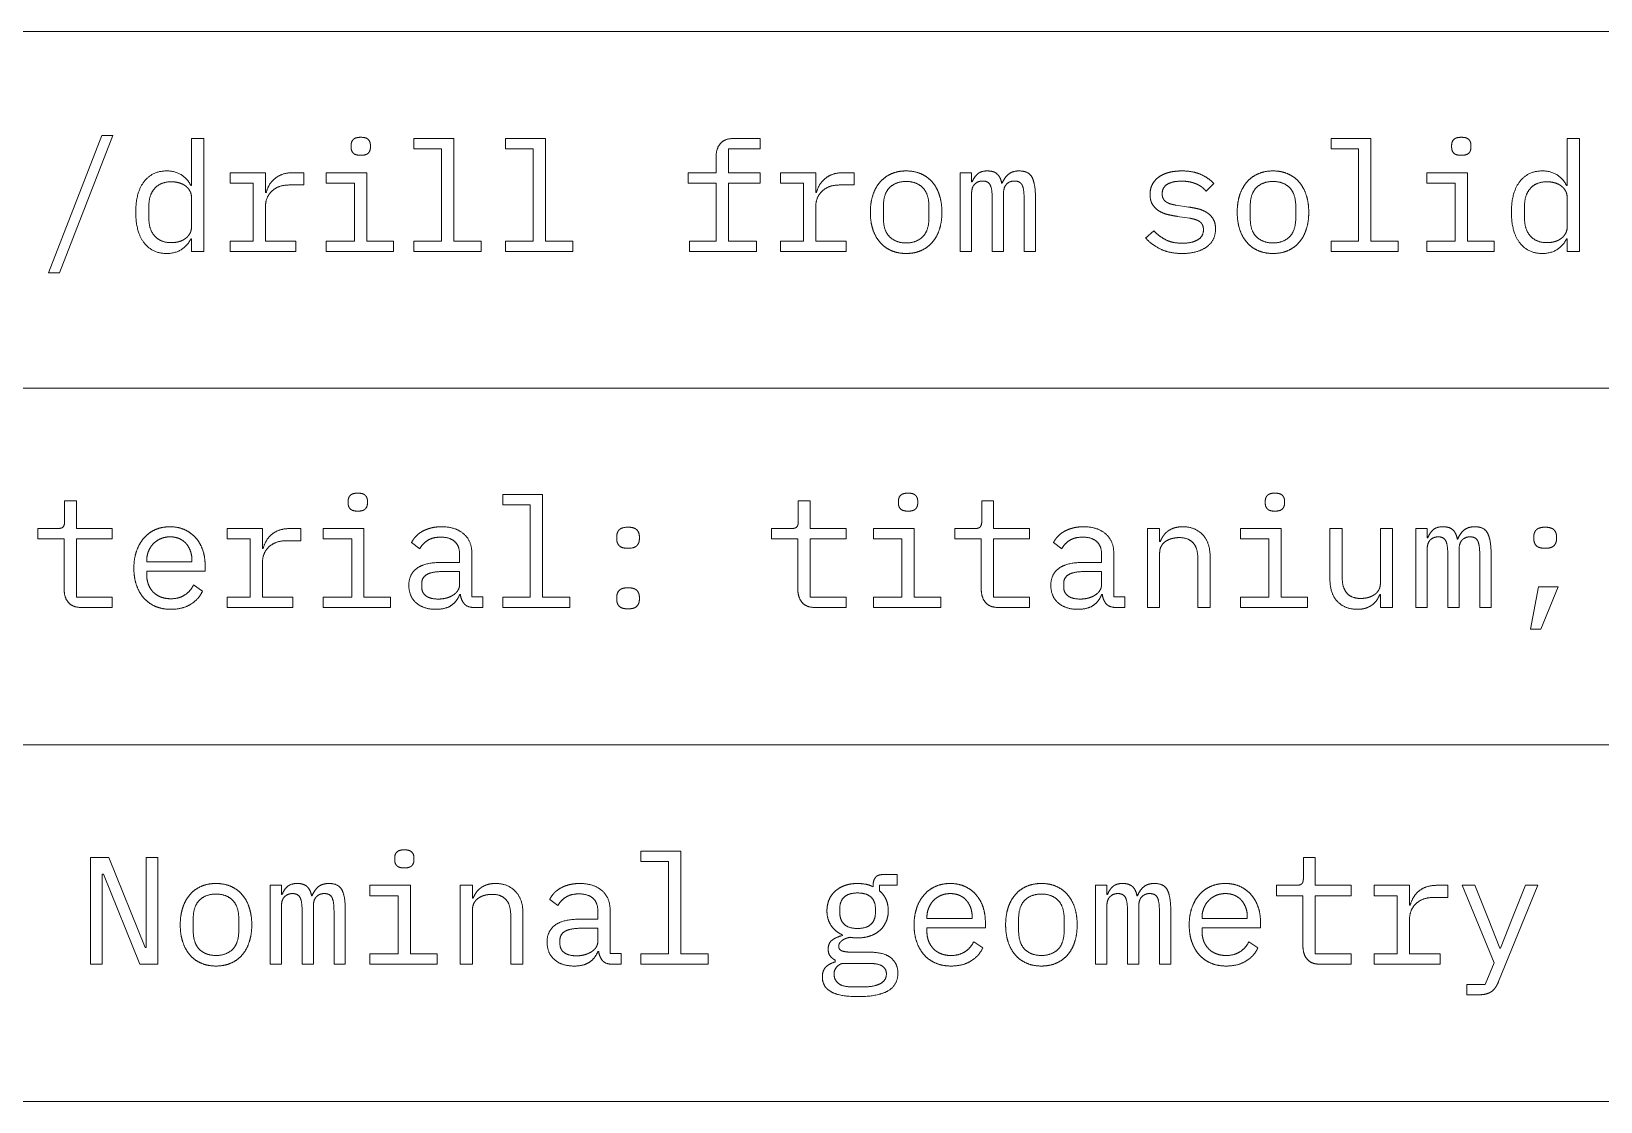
# Model space of a CAD drawing. Header units: millimetres. Extents: x 22 to 584, y 11 to 410.
# Drawn here: x 463.84 to 494.64, y 361 to 382 of the extents above; entities that cross this region are included whole.
import ezdxf

# ---------------------------------------------------------------- set-up
doc = ezdxf.new("R2010")
doc.units = ezdxf.units.MM
doc.layers.add('dims', color=7, linetype='Continuous', lineweight=5)

msp = doc.modelspace()

# ---------------------------------------------------------------- linework, layer by layer
at = {"layer": 'dims'}
for p, q in [((436.843, 382), (584, 382)), ((465.224, 379.958), (464.179, 377.264)), ((464.395, 377.264), (465.439, 379.958)), ((465.439, 379.958), (465.224, 379.958)), ((466.984, 379.898), (466.984, 378.974)), ((467.224, 379.898), (466.984, 379.898)), ((467.224, 377.678), (467.224, 379.898)), ((470.116, 379.769), (470.116, 379.721)), ((470.494, 379.721), (470.494, 379.769)), ((471.349, 379.898), (471.349, 379.694)), ((472.129, 379.898), (471.349, 379.898)), ((472.129, 377.882), (472.129, 379.898)), ((473.149, 379.898), (473.149, 379.694)), ((473.929, 379.898), (473.149, 379.898)), ((473.929, 377.882), (473.929, 379.898)), ((478.141, 379.898), (477.622, 379.898)), ((478.141, 379.694), (478.141, 379.898)), ((489.349, 379.898), (489.349, 379.694)), ((490.129, 379.898), (489.349, 379.898)), ((490.129, 377.882), (490.129, 379.898)), ((491.716, 379.769), (491.716, 379.721)), ((492.094, 379.721), (492.094, 379.769)), ((493.984, 379.898), (493.984, 378.974)), ((494.224, 379.898), (493.984, 379.898)), ((494.224, 377.678), (494.224, 379.898)), ((471.349, 379.694), (471.889, 379.694)), ((471.889, 379.694), (471.889, 377.882)), ((473.149, 379.694), (473.689, 379.694)), ((473.689, 379.694), (473.689, 377.882)), ((477.28, 379.544), (477.28, 379.226)), ((477.52, 379.694), (478.141, 379.694)), ((477.52, 379.226), (477.52, 379.694)), ((489.349, 379.694), (489.889, 379.694)), ((489.889, 379.694), (489.889, 377.882)), ((467.74, 379.226), (467.74, 379.022)), ((468.434, 379.226), (467.74, 379.226)), ((468.434, 378.836), (468.434, 379.226)), ((469.186, 379.226), (468.97, 379.226)), ((469.186, 378.986), (469.186, 379.226)), ((469.627, 379.226), (469.627, 379.022)), ((470.425, 379.226), (469.627, 379.226)), ((470.425, 377.882), (470.425, 379.226)), ((476.729, 379.226), (476.729, 379.022)), ((477.28, 379.226), (476.729, 379.226)), ((478.141, 379.226), (477.52, 379.226)), ((478.141, 379.022), (478.141, 379.226)), ((478.54, 379.226), (478.54, 379.022)), ((479.234, 379.226), (478.54, 379.226)), ((479.234, 378.836), (479.234, 379.226)), ((479.986, 379.226), (479.77, 379.226)), ((479.986, 378.986), (479.986, 379.226)), ((482.071, 379.226), (482.071, 377.678)), ((482.294, 379.226), (482.071, 379.226)), ((482.294, 379.046), (482.294, 379.226)), ((491.227, 379.226), (491.227, 379.022)), ((492.025, 379.226), (491.227, 379.226)), ((492.025, 377.882), (492.025, 379.226)), ((466.984, 378.974), (466.972, 378.974)), ((467.74, 379.022), (468.194, 379.022)), ((468.194, 379.022), (468.194, 377.882)), ((468.449, 378.836), (468.434, 378.836)), ((468.895, 378.986), (469.186, 378.986)), ((469.627, 379.022), (470.185, 379.022)), ((470.185, 379.022), (470.185, 377.882)), ((476.729, 379.022), (477.28, 379.022)), ((477.28, 379.022), (477.28, 377.882)), ((477.52, 379.022), (478.141, 379.022)), ((477.52, 377.882), (477.52, 379.022)), ((478.54, 379.022), (478.994, 379.022)), ((478.994, 379.022), (478.994, 377.882)), ((479.249, 378.836), (479.234, 378.836)), ((479.695, 378.986), (479.986, 378.986)), ((482.305, 379.046), (482.294, 379.046)), ((482.894, 379.019), (482.884, 379.019)), ((486.895, 378.866), (487.051, 379.013)), ((491.227, 379.022), (491.785, 379.022)), ((491.785, 379.022), (491.785, 377.882)), ((493.984, 378.974), (493.972, 378.974)), ((466.147, 378.32), (466.147, 378.584)), ((466.984, 378.731), (466.984, 378.173)), ((468.434, 377.882), (468.434, 378.551)), ((479.234, 377.882), (479.234, 378.551)), ((480.562, 378.341), (480.562, 378.563)), ((481.456, 378.563), (481.456, 378.341)), ((482.294, 377.678), (482.294, 378.815)), ((482.699, 378.713), (482.699, 377.678)), ((482.92, 377.678), (482.92, 378.815)), ((483.325, 378.713), (483.325, 377.678)), ((483.547, 377.678), (483.547, 378.752)), ((486.55, 378.554), (486.307, 378.59)), ((487.762, 378.341), (487.762, 378.563)), ((488.656, 378.563), (488.656, 378.341)), ((493.147, 378.32), (493.147, 378.584)), ((493.984, 378.731), (493.984, 378.173)), ((486.329, 378.371), (486.571, 378.335)), ((466.972, 377.93), (466.984, 377.93)), ((466.984, 377.93), (466.984, 377.678)), ((485.872, 378.086), (485.71, 377.945)), ((493.972, 377.93), (493.984, 377.93)), ((493.984, 377.93), (493.984, 377.678)), ((466.984, 377.678), (467.224, 377.678)), ((467.74, 377.882), (467.74, 377.678)), ((468.194, 377.882), (467.74, 377.882)), ((467.74, 377.678), (469.034, 377.678)), ((469.034, 377.882), (468.434, 377.882)), ((469.034, 377.678), (469.034, 377.882)), ((469.627, 377.882), (469.627, 377.678)), ((470.185, 377.882), (469.627, 377.882)), ((469.627, 377.678), (470.947, 377.678)), ((470.947, 377.882), (470.425, 377.882)), ((470.947, 377.678), (470.947, 377.882)), ((471.349, 377.882), (471.349, 377.678)), ((471.889, 377.882), (471.349, 377.882)), ((471.349, 377.678), (472.669, 377.678)), ((472.669, 377.882), (472.129, 377.882)), ((472.669, 377.678), (472.669, 377.882)), ((473.149, 377.882), (473.149, 377.678)), ((473.689, 377.882), (473.149, 377.882)), ((473.149, 377.678), (474.469, 377.678)), ((474.469, 377.882), (473.929, 377.882)), ((474.469, 377.678), (474.469, 377.882)), ((476.759, 377.882), (476.759, 377.678)), ((477.28, 377.882), (476.759, 377.882)), ((476.759, 377.678), (478.072, 377.678)), ((478.072, 377.882), (477.52, 377.882)), ((478.072, 377.678), (478.072, 377.882)), ((478.54, 377.882), (478.54, 377.678)), ((478.994, 377.882), (478.54, 377.882)), ((478.54, 377.678), (479.833, 377.678)), ((479.833, 377.882), (479.234, 377.882)), ((479.833, 377.678), (479.833, 377.882)), ((482.071, 377.678), (482.294, 377.678)), ((482.699, 377.678), (482.92, 377.678)), ((483.325, 377.678), (483.547, 377.678)), ((489.349, 377.882), (489.349, 377.678)), ((489.889, 377.882), (489.349, 377.882)), ((489.349, 377.678), (490.669, 377.678)), ((490.669, 377.882), (490.129, 377.882)), ((490.669, 377.678), (490.669, 377.882)), ((491.227, 377.882), (491.227, 377.678)), ((491.785, 377.882), (491.227, 377.882)), ((491.227, 377.678), (492.547, 377.678)), ((492.547, 377.882), (492.025, 377.882)), ((492.547, 377.678), (492.547, 377.882)), ((493.984, 377.678), (494.224, 377.678)), ((464.179, 377.264), (464.395, 377.264)), ((436.843, 375), (584, 375)), ((464.493, 372.79), (464.493, 372.385)), ((464.724, 372.79), (464.493, 372.79)), ((464.724, 372.244), (464.724, 372.79)), ((470.058, 372.787), (470.058, 372.739)), ((470.436, 372.739), (470.436, 372.787)), ((473.091, 372.916), (473.091, 372.712)), ((473.871, 372.916), (473.091, 372.916)), ((473.091, 372.712), (473.631, 372.712)), ((473.631, 372.712), (473.631, 370.9)), ((473.871, 370.9), (473.871, 372.916)), ((478.893, 372.79), (478.893, 372.385)), ((479.124, 372.79), (478.893, 372.79)), ((479.124, 372.244), (479.124, 372.79)), ((480.858, 372.787), (480.858, 372.739)), ((481.236, 372.739), (481.236, 372.787)), ((482.493, 372.79), (482.493, 372.385)), ((482.724, 372.79), (482.493, 372.79)), ((482.724, 372.244), (482.724, 372.79)), ((488.058, 372.787), (488.058, 372.739)), ((488.436, 372.739), (488.436, 372.787)), ((463.968, 372.244), (463.968, 372.04)), ((464.352, 372.244), (463.968, 372.244)), ((465.429, 372.244), (464.724, 372.244)), ((465.429, 372.04), (465.429, 372.244)), ((467.682, 372.244), (467.682, 372.04)), ((468.375, 372.244), (467.682, 372.244)), ((468.375, 371.854), (468.375, 372.244)), ((469.128, 372.244), (468.912, 372.244)), ((469.128, 372.004), (469.128, 372.244)), ((469.569, 372.244), (469.569, 372.04)), ((470.367, 372.244), (469.569, 372.244)), ((470.367, 370.9), (470.367, 372.244)), ((475.329, 372.091), (475.329, 372.037)), ((475.773, 372.037), (475.773, 372.091)), ((478.368, 372.244), (478.368, 372.04)), ((478.752, 372.244), (478.368, 372.244)), ((479.829, 372.244), (479.124, 372.244)), ((479.829, 372.04), (479.829, 372.244)), ((480.369, 372.244), (480.369, 372.04)), ((481.167, 372.244), (480.369, 372.244)), ((481.167, 370.9), (481.167, 372.244)), ((481.968, 372.244), (481.968, 372.04)), ((482.352, 372.244), (481.968, 372.244)), ((483.429, 372.244), (482.724, 372.244)), ((483.429, 372.04), (483.429, 372.244)), ((485.745, 372.244), (485.745, 370.696)), ((485.985, 372.244), (485.745, 372.244)), ((485.985, 371.992), (485.985, 372.244)), ((487.569, 372.244), (487.569, 372.04)), ((488.367, 372.244), (487.569, 372.244)), ((488.367, 370.9), (488.367, 372.244)), ((489.327, 372.244), (489.327, 371.251)), ((489.567, 372.244), (489.327, 372.244)), ((489.567, 371.293), (489.567, 372.244)), ((490.317, 372.244), (490.317, 371.17)), ((490.557, 372.244), (490.317, 372.244)), ((490.557, 370.696), (490.557, 372.244)), ((491.013, 372.244), (491.013, 370.696)), ((491.235, 372.244), (491.013, 372.244)), ((491.235, 372.064), (491.235, 372.244)), ((491.247, 372.064), (491.235, 372.064)), ((493.329, 372.091), (493.329, 372.037)), ((493.773, 372.037), (493.773, 372.091)), ((463.968, 372.04), (464.484, 372.04)), ((464.484, 372.04), (464.484, 371.05)), ((464.724, 372.04), (465.429, 372.04)), ((464.724, 370.9), (464.724, 372.04)), ((467.682, 372.04), (468.135, 372.04)), ((468.135, 372.04), (468.135, 370.9)), ((468.39, 371.854), (468.375, 371.854)), ((468.837, 372.004), (469.128, 372.004)), ((469.569, 372.04), (470.127, 372.04)), ((470.127, 372.04), (470.127, 370.9)), ((471.3, 371.968), (471.462, 371.848)), ((472.485, 370.906), (472.485, 371.758)), ((478.368, 372.04), (478.884, 372.04)), ((478.884, 372.04), (478.884, 371.05)), ((479.124, 372.04), (479.829, 372.04)), ((479.124, 370.9), (479.124, 372.04)), ((480.369, 372.04), (480.927, 372.04)), ((480.927, 372.04), (480.927, 370.9)), ((481.968, 372.04), (482.484, 372.04)), ((482.484, 372.04), (482.484, 371.05)), ((482.724, 372.04), (483.429, 372.04)), ((482.724, 370.9), (482.724, 372.04)), ((483.9, 371.968), (484.062, 371.848)), ((485.085, 370.906), (485.085, 371.758)), ((485.997, 371.992), (485.985, 371.992)), ((485.985, 370.696), (485.985, 371.77)), ((487.569, 372.04), (488.127, 372.04)), ((488.127, 372.04), (488.127, 370.9)), ((491.235, 370.696), (491.235, 371.833)), ((491.835, 372.037), (491.826, 372.037)), ((491.862, 370.696), (491.862, 371.833)), ((492.489, 370.696), (492.489, 371.77)), ((466.104, 371.59), (466.104, 371.611)), ((466.992, 371.59), (466.104, 371.59)), ((466.992, 371.623), (466.992, 371.59)), ((467.25, 371.41), (467.25, 371.524)), ((468.375, 370.9), (468.375, 371.569)), ((472.245, 371.581), (471.915, 371.581)), ((472.245, 371.734), (472.245, 371.581)), ((484.845, 371.581), (484.515, 371.581)), ((484.845, 371.734), (484.845, 371.581)), ((486.735, 371.647), (486.735, 370.696)), ((486.975, 370.696), (486.975, 371.689)), ((491.64, 371.731), (491.64, 370.696)), ((492.267, 371.731), (492.267, 370.696)), ((466.104, 371.41), (467.25, 371.41)), ((466.104, 371.338), (466.104, 371.41)), ((467.199, 371.017), (467.022, 371.137)), ((471.501, 371.104), (471.501, 371.167)), ((471.915, 371.401), (472.245, 371.401)), ((472.245, 371.401), (472.245, 371.146)), ((484.101, 371.104), (484.101, 371.167)), ((484.515, 371.401), (484.845, 371.401)), ((484.845, 371.401), (484.845, 371.146)), ((465.429, 370.9), (464.724, 370.9)), ((465.429, 370.696), (465.429, 370.9)), ((467.682, 370.9), (467.682, 370.696)), ((468.135, 370.9), (467.682, 370.9)), ((468.975, 370.9), (468.375, 370.9)), ((468.975, 370.696), (468.975, 370.9)), ((469.569, 370.9), (469.569, 370.696)), ((470.127, 370.9), (469.569, 370.9)), ((470.889, 370.9), (470.367, 370.9)), ((470.889, 370.696), (470.889, 370.9)), ((472.245, 370.948), (472.26, 370.948)), ((472.701, 370.906), (472.485, 370.906)), ((472.701, 370.696), (472.701, 370.906)), ((473.091, 370.9), (473.091, 370.696)), ((473.631, 370.9), (473.091, 370.9)), ((474.411, 370.9), (473.871, 370.9)), ((474.411, 370.696), (474.411, 370.9)), ((475.329, 370.903), (475.329, 370.849)), ((475.773, 370.849), (475.773, 370.903)), ((479.829, 370.9), (479.124, 370.9)), ((479.829, 370.696), (479.829, 370.9)), ((480.369, 370.9), (480.369, 370.696)), ((480.927, 370.9), (480.369, 370.9)), ((481.689, 370.9), (481.167, 370.9)), ((481.689, 370.696), (481.689, 370.9)), ((483.429, 370.9), (482.724, 370.9)), ((483.429, 370.696), (483.429, 370.9)), ((484.845, 370.948), (484.86, 370.948)), ((485.301, 370.906), (485.085, 370.906)), ((485.301, 370.696), (485.301, 370.906)), ((487.569, 370.9), (487.569, 370.696)), ((488.127, 370.9), (487.569, 370.9)), ((488.889, 370.9), (488.367, 370.9)), ((488.889, 370.696), (488.889, 370.9)), ((490.305, 370.948), (490.317, 370.948)), ((490.317, 370.948), (490.317, 370.696)), ((493.422, 371.104), (493.263, 370.273)), ((493.809, 371.104), (493.422, 371.104)), ((493.464, 370.273), (493.809, 371.104)), ((464.826, 370.696), (465.429, 370.696)), ((467.682, 370.696), (468.975, 370.696)), ((469.569, 370.696), (470.889, 370.696)), ((472.536, 370.696), (472.701, 370.696)), ((473.091, 370.696), (474.411, 370.696)), ((479.226, 370.696), (479.829, 370.696)), ((480.369, 370.696), (481.689, 370.696)), ((482.826, 370.696), (483.429, 370.696)), ((485.136, 370.696), (485.301, 370.696)), ((485.745, 370.696), (485.985, 370.696)), ((486.735, 370.696), (486.975, 370.696)), ((487.569, 370.696), (488.889, 370.696)), ((490.317, 370.696), (490.557, 370.696)), ((491.013, 370.696), (491.235, 370.696)), ((491.64, 370.696), (491.862, 370.696)), ((492.267, 370.696), (492.489, 370.696)), ((493.263, 370.273), (493.464, 370.273)), ((436.843, 368), (584, 368)), ((475.804, 365.916), (475.804, 365.712)), ((476.584, 365.916), (475.804, 365.916)), ((476.584, 363.9), (476.584, 365.916)), ((465.004, 365.79), (465.004, 363.696)), ((465.361, 365.79), (465.004, 365.79)), ((466.075, 364.026), (465.361, 365.79)), ((466.096, 365.79), (466.096, 364.026)), ((466.324, 365.79), (466.096, 365.79)), ((466.324, 363.696), (466.324, 365.79)), ((470.971, 365.787), (470.971, 365.739)), ((471.349, 365.739), (471.349, 365.787)), ((475.804, 365.712), (476.344, 365.712)), ((476.344, 365.712), (476.344, 363.9)), ((488.806, 365.79), (488.806, 365.385)), ((489.037, 365.79), (488.806, 365.79)), ((489.037, 365.244), (489.037, 365.79)), ((465.232, 365.46), (465.254, 365.46)), ((465.232, 363.696), (465.232, 365.46)), ((465.254, 365.46), (465.967, 363.696)), ((480.832, 365.454), (480.547, 365.454)), ((480.832, 365.244), (480.832, 365.454)), ((468.526, 365.244), (468.526, 363.696)), ((468.749, 365.244), (468.526, 365.244)), ((468.749, 365.064), (468.749, 365.244)), ((468.76, 365.064), (468.749, 365.064)), ((469.349, 365.037), (469.339, 365.037)), ((470.482, 365.244), (470.482, 365.04)), ((471.28, 365.244), (470.482, 365.244)), ((470.482, 365.04), (471.04, 365.04)), ((471.04, 365.04), (471.04, 363.9)), ((471.28, 363.9), (471.28, 365.244)), ((472.259, 365.244), (472.259, 363.696)), ((472.499, 365.244), (472.259, 365.244)), ((472.499, 364.992), (472.499, 365.244)), ((472.51, 364.992), (472.499, 364.992)), ((480.361, 365.244), (480.361, 365.217)), ((480.484, 365.244), (480.832, 365.244)), ((480.484, 365.139), (480.484, 365.244)), ((484.726, 365.244), (484.726, 363.696)), ((484.949, 365.244), (484.726, 365.244)), ((484.949, 365.064), (484.949, 365.244)), ((484.96, 365.064), (484.949, 365.064)), ((485.549, 365.037), (485.539, 365.037)), ((488.281, 365.244), (488.281, 365.04)), ((488.665, 365.244), (488.281, 365.244)), ((488.281, 365.04), (488.797, 365.04)), ((488.797, 365.04), (488.797, 364.05)), ((489.742, 365.244), (489.037, 365.244)), ((489.037, 365.04), (489.742, 365.04)), ((489.037, 363.9), (489.037, 365.04)), ((489.742, 365.04), (489.742, 365.244)), ((490.195, 365.244), (490.195, 365.04)), ((490.889, 365.244), (490.195, 365.244)), ((490.195, 365.04), (490.649, 365.04)), ((490.649, 365.04), (490.649, 363.9)), ((490.889, 364.854), (490.889, 365.244)), ((491.35, 365.004), (491.641, 365.004)), ((491.641, 365.244), (491.425, 365.244)), ((491.641, 365.004), (491.641, 365.244)), ((491.924, 365.244), (492.547, 363.726)), ((492.169, 365.244), (491.924, 365.244)), ((492.43, 364.596), (492.169, 365.244)), ((492.637, 363.357), (493.405, 365.244)), ((493.165, 365.244), (492.904, 364.596)), ((493.405, 365.244), (493.165, 365.244)), ((468.749, 363.696), (468.749, 364.833)), ((469.154, 364.731), (469.154, 363.696)), ((469.375, 363.696), (469.375, 364.833)), ((469.78, 364.731), (469.78, 363.696)), ((470.002, 363.696), (470.002, 364.77)), ((472.499, 363.696), (472.499, 364.77)), ((473.489, 363.696), (473.489, 364.689)), ((474.014, 364.968), (474.175, 364.848)), ((474.959, 364.734), (474.959, 364.581)), ((475.199, 363.906), (475.199, 364.758)), ((479.707, 364.704), (479.707, 364.791)), ((480.406, 364.791), (480.406, 364.704)), ((484.949, 363.696), (484.949, 364.833)), ((485.354, 364.731), (485.354, 363.696)), ((485.575, 363.696), (485.575, 364.833)), ((485.98, 364.731), (485.98, 363.696)), ((486.202, 363.696), (486.202, 364.77)), ((490.904, 364.854), (490.889, 364.854)), ((467.017, 364.359), (467.017, 364.581)), ((467.911, 364.581), (467.911, 364.359)), ((473.249, 364.647), (473.249, 363.696)), ((474.959, 364.581), (474.629, 364.581)), ((474.629, 364.401), (474.959, 364.401)), ((474.959, 364.401), (474.959, 364.146)), ((481.417, 364.59), (481.417, 364.611)), ((482.305, 364.59), (481.417, 364.59)), ((481.417, 364.41), (482.564, 364.41)), ((481.417, 364.338), (481.417, 364.41)), ((482.305, 364.623), (482.305, 364.59)), ((482.564, 364.41), (482.564, 364.524)), ((483.217, 364.359), (483.217, 364.581)), ((484.111, 364.581), (484.111, 364.359)), ((486.817, 364.59), (486.817, 364.611)), ((487.705, 364.59), (486.817, 364.59)), ((486.817, 364.41), (487.964, 364.41)), ((486.817, 364.338), (486.817, 364.41)), ((487.705, 364.623), (487.705, 364.59)), ((487.964, 364.41), (487.964, 364.524)), ((490.889, 363.9), (490.889, 364.569)), ((492.661, 364.008), (492.43, 364.596)), ((492.904, 364.596), (492.674, 364.008)), ((474.214, 364.104), (474.214, 364.167)), ((479.759, 364.272), (479.759, 364.26)), ((482.512, 364.017), (482.335, 364.137)), ((487.912, 364.017), (487.735, 364.137)), ((466.096, 364.026), (466.075, 364.026)), ((470.482, 363.9), (470.482, 363.696)), ((471.04, 363.9), (470.482, 363.9)), ((471.802, 363.9), (471.28, 363.9)), ((471.802, 363.696), (471.802, 363.9)), ((474.959, 363.948), (474.974, 363.948)), ((475.414, 363.906), (475.199, 363.906)), ((475.414, 363.696), (475.414, 363.906)), ((475.804, 363.9), (475.804, 363.696)), ((476.344, 363.9), (475.804, 363.9)), ((477.124, 363.9), (476.584, 363.9)), ((477.124, 363.696), (477.124, 363.9)), ((479.617, 363.777), (479.617, 363.741)), ((480.277, 363.933), (479.935, 363.933)), ((489.742, 363.9), (489.037, 363.9)), ((489.742, 363.696), (489.742, 363.9)), ((490.195, 363.9), (490.195, 363.696)), ((490.649, 363.9), (490.195, 363.9)), ((491.489, 363.9), (490.889, 363.9)), ((491.489, 363.696), (491.489, 363.9)), ((492.674, 364.008), (492.661, 364.008)), ((465.004, 363.696), (465.232, 363.696)), ((465.967, 363.696), (466.324, 363.696)), ((468.526, 363.696), (468.749, 363.696)), ((469.154, 363.696), (469.375, 363.696)), ((469.78, 363.696), (470.002, 363.696)), ((470.482, 363.696), (471.802, 363.696)), ((472.259, 363.696), (472.499, 363.696)), ((473.249, 363.696), (473.489, 363.696)), ((475.249, 363.696), (475.414, 363.696)), ((475.804, 363.696), (477.124, 363.696)), ((479.749, 363.711), (480.286, 363.711)), ((484.726, 363.696), (484.949, 363.696)), ((485.354, 363.696), (485.575, 363.696)), ((485.98, 363.696), (486.202, 363.696)), ((489.139, 363.696), (489.742, 363.696)), ((490.195, 363.696), (491.489, 363.696)), ((492.547, 363.726), (492.374, 363.3)), ((480.179, 363.252), (479.944, 363.252)), ((492.014, 363.3), (492.014, 363.096)), ((492.374, 363.3), (492.014, 363.3)), ((492.014, 363.096), (492.241, 363.096)), ((436.843, 361), (584, 361))]:
    msp.add_line(p, q, dxfattribs=at)
for points in [[(470.116, 379.769), (470.116, 379.835), (470.158, 379.879)], [(470.158, 379.879), (470.2, 379.922), (470.305, 379.922)], [(470.305, 379.922), (470.41, 379.922), (470.452, 379.879)], [(470.452, 379.879), (470.494, 379.835), (470.494, 379.769)], [(477.28, 379.544), (477.28, 379.7), (477.363, 379.799)], [(477.363, 379.799), (477.445, 379.898), (477.622, 379.898)], [(491.716, 379.769), (491.716, 379.835), (491.758, 379.879)], [(491.758, 379.879), (491.8, 379.922), (491.905, 379.922)], [(491.905, 379.922), (492.01, 379.922), (492.052, 379.879)], [(492.052, 379.879), (492.094, 379.835), (492.094, 379.769)], [(470.158, 379.611), (470.116, 379.655), (470.116, 379.721)], [(470.305, 379.568), (470.2, 379.568), (470.158, 379.611)], [(470.452, 379.611), (470.41, 379.568), (470.305, 379.568)], [(470.494, 379.721), (470.494, 379.655), (470.452, 379.611)], [(491.758, 379.611), (491.716, 379.655), (491.716, 379.721)], [(491.905, 379.568), (491.8, 379.568), (491.758, 379.611)], [(492.052, 379.611), (492.01, 379.568), (491.905, 379.568)], [(492.094, 379.721), (492.094, 379.655), (492.052, 379.611)], [(466.05, 379.049), (466.21, 379.262), (466.495, 379.262)], [(466.495, 379.262), (466.822, 379.262), (466.972, 378.974)], [(468.63, 379.122), (468.764, 379.226), (468.97, 379.226)], [(479.43, 379.122), (479.564, 379.226), (479.77, 379.226)], [(480.495, 379.041), (480.586, 379.148), (480.717, 379.205)], [(480.717, 379.205), (480.847, 379.262), (481.009, 379.262)], [(481.009, 379.262), (481.171, 379.262), (481.302, 379.205)], [(481.302, 379.205), (481.432, 379.148), (481.524, 379.041)], [(482.305, 379.046), (482.341, 379.136), (482.407, 379.199)], [(482.407, 379.199), (482.474, 379.262), (482.602, 379.262)], [(482.602, 379.262), (482.737, 379.262), (482.803, 379.195)], [(482.803, 379.195), (482.869, 379.127), (482.884, 379.019)], [(482.894, 379.019), (482.935, 379.124), (483.013, 379.193)], [(483.013, 379.193), (483.091, 379.262), (483.229, 379.262)], [(483.229, 379.262), (483.419, 379.262), (483.483, 379.13)], [(485.844, 379.002), (485.89, 379.088), (485.974, 379.146)], [(485.974, 379.146), (486.059, 379.205), (486.172, 379.234)], [(486.172, 379.234), (486.286, 379.262), (486.421, 379.262)], [(486.421, 379.262), (486.631, 379.262), (486.786, 379.196)], [(486.786, 379.196), (486.94, 379.13), (487.051, 379.013)], [(487.695, 379.041), (487.786, 379.148), (487.917, 379.205)], [(487.917, 379.205), (488.047, 379.262), (488.209, 379.262)], [(488.209, 379.262), (488.371, 379.262), (488.502, 379.205)], [(488.502, 379.205), (488.632, 379.148), (488.724, 379.041)], [(493.05, 379.049), (493.21, 379.262), (493.495, 379.262)], [(493.495, 379.262), (493.822, 379.262), (493.972, 378.974)], [(465.889, 378.452), (465.889, 378.836), (466.05, 379.049)], [(466.263, 378.921), (466.147, 378.794), (466.147, 378.584)], [(466.589, 379.049), (466.379, 379.049), (466.263, 378.921)], [(466.741, 379.028), (466.669, 379.049), (466.589, 379.049)], [(466.867, 378.966), (466.814, 379.007), (466.741, 379.028)], [(466.953, 378.867), (466.921, 378.926), (466.867, 378.966)], [(466.984, 378.731), (466.984, 378.809), (466.953, 378.867)], [(468.561, 378.866), (468.434, 378.746), (468.434, 378.551)], [(468.449, 378.836), (468.496, 379.019), (468.63, 379.122)], [(468.895, 378.986), (468.689, 378.986), (468.561, 378.866)], [(479.361, 378.866), (479.234, 378.746), (479.234, 378.551)], [(479.249, 378.836), (479.296, 379.019), (479.43, 379.122)], [(479.695, 378.986), (479.489, 378.986), (479.361, 378.866)], [(480.355, 378.785), (480.403, 378.935), (480.495, 379.041)], [(480.685, 378.935), (480.562, 378.815), (480.562, 378.563)], [(481.009, 379.055), (480.809, 379.055), (480.685, 378.935)], [(481.333, 378.935), (481.21, 379.055), (481.009, 379.055)], [(481.456, 378.563), (481.456, 378.815), (481.333, 378.935)], [(481.524, 379.041), (481.615, 378.935), (481.663, 378.785)], [(482.355, 379.002), (482.294, 378.941), (482.294, 378.815)], [(482.512, 379.064), (482.416, 379.064), (482.355, 379.002)], [(482.658, 378.987), (482.617, 379.064), (482.512, 379.064)], [(482.699, 378.713), (482.699, 378.911), (482.658, 378.987)], [(482.98, 379.002), (482.92, 378.941), (482.92, 378.815)], [(483.136, 379.064), (483.04, 379.064), (482.98, 379.002)], [(483.285, 378.987), (483.244, 379.064), (483.136, 379.064)], [(483.325, 378.713), (483.325, 378.911), (483.285, 378.987)], [(483.483, 379.13), (483.547, 378.998), (483.547, 378.752)], [(485.797, 378.8), (485.797, 378.917), (485.844, 379.002)], [(486.132, 378.998), (486.034, 378.935), (486.034, 378.815)], [(486.412, 379.061), (486.229, 379.061), (486.132, 378.998)], [(486.592, 379.043), (486.514, 379.061), (486.412, 379.061)], [(486.729, 378.996), (486.67, 379.025), (486.592, 379.043)], [(486.828, 378.933), (486.787, 378.968), (486.729, 378.996)], [(486.895, 378.866), (486.869, 378.899), (486.828, 378.933)], [(487.555, 378.785), (487.604, 378.935), (487.695, 379.041)], [(487.885, 378.935), (487.762, 378.815), (487.762, 378.563)], [(488.209, 379.055), (488.009, 379.055), (487.885, 378.935)], [(488.533, 378.935), (488.41, 379.055), (488.209, 379.055)], [(488.656, 378.563), (488.656, 378.815), (488.533, 378.935)], [(488.724, 379.041), (488.815, 378.935), (488.863, 378.785)], [(492.889, 378.452), (492.889, 378.836), (493.05, 379.049)], [(493.263, 378.921), (493.147, 378.794), (493.147, 378.584)], [(493.589, 379.049), (493.378, 379.049), (493.263, 378.921)], [(493.741, 379.028), (493.669, 379.049), (493.589, 379.049)], [(493.867, 378.966), (493.814, 379.007), (493.741, 379.028)], [(493.953, 378.867), (493.921, 378.926), (493.867, 378.966)], [(493.984, 378.731), (493.984, 378.809), (493.953, 378.867)], [(480.307, 378.452), (480.307, 378.635), (480.355, 378.785)], [(481.663, 378.785), (481.711, 378.635), (481.711, 378.452)], [(485.85, 378.596), (485.797, 378.674), (485.797, 378.8)], [(485.98, 378.471), (485.902, 378.518), (485.85, 378.596)], [(486.034, 378.815), (486.034, 378.755), (486.057, 378.714)], [(486.057, 378.714), (486.079, 378.674), (486.118, 378.65)], [(486.118, 378.65), (486.157, 378.626), (486.207, 378.612)], [(486.207, 378.612), (486.256, 378.599), (486.307, 378.59)], [(486.55, 378.554), (486.634, 378.542), (486.727, 378.521)], [(486.727, 378.521), (486.82, 378.5), (486.898, 378.454)], [(487.507, 378.452), (487.507, 378.635), (487.555, 378.785)], [(488.863, 378.785), (488.911, 378.635), (488.911, 378.452)], [(466.05, 377.855), (465.889, 378.068), (465.889, 378.452)], [(466.147, 378.32), (466.147, 378.11), (466.263, 377.983)], [(480.355, 378.117), (480.307, 378.266), (480.307, 378.452)], [(480.562, 378.341), (480.562, 378.089), (480.685, 377.969)], [(481.333, 377.969), (481.456, 378.089), (481.456, 378.341)], [(481.711, 378.452), (481.711, 378.266), (481.663, 378.117)], [(486.153, 378.404), (486.059, 378.425), (485.98, 378.471)], [(486.329, 378.371), (486.247, 378.383), (486.153, 378.404)], [(486.673, 378.312), (486.625, 378.326), (486.571, 378.335)], [(486.76, 378.275), (486.721, 378.299), (486.673, 378.312)], [(486.822, 378.21), (486.799, 378.251), (486.76, 378.275)], [(486.898, 378.454), (486.976, 378.407), (487.029, 378.329)], [(487.029, 378.329), (487.081, 378.251), (487.081, 378.125)], [(487.555, 378.117), (487.507, 378.266), (487.507, 378.452)], [(487.762, 378.341), (487.762, 378.089), (487.885, 377.969)], [(488.533, 377.969), (488.656, 378.089), (488.656, 378.341)], [(488.911, 378.452), (488.911, 378.266), (488.863, 378.117)], [(493.05, 377.855), (492.889, 378.068), (492.889, 378.452)], [(493.147, 378.32), (493.147, 378.11), (493.263, 377.983)], [(466.263, 377.983), (466.379, 377.855), (466.589, 377.855)], [(466.972, 377.93), (466.822, 377.642), (466.495, 377.642)], [(466.741, 377.876), (466.814, 377.897), (466.867, 377.938)], [(466.867, 377.938), (466.921, 377.978), (466.953, 378.036)], [(466.953, 378.036), (466.984, 378.095), (466.984, 378.173)], [(480.495, 377.862), (480.403, 377.969), (480.355, 378.117)], [(480.685, 377.969), (480.809, 377.849), (481.009, 377.849)], [(481.009, 377.849), (481.21, 377.849), (481.333, 377.969)], [(481.663, 378.117), (481.615, 377.969), (481.524, 377.862)], [(486.009, 377.725), (485.834, 377.807), (485.71, 377.945)], [(485.872, 378.086), (485.984, 377.969), (486.115, 377.906)], [(486.115, 377.906), (486.247, 377.843), (486.434, 377.843)], [(486.434, 377.843), (486.614, 377.843), (486.729, 377.908)], [(486.729, 377.908), (486.844, 377.972), (486.844, 378.11)], [(486.844, 378.11), (486.844, 378.17), (486.822, 378.21)], [(487.081, 378.125), (487.081, 377.894), (486.903, 377.768)], [(487.695, 377.862), (487.604, 377.969), (487.555, 378.117)], [(487.885, 377.969), (488.009, 377.849), (488.209, 377.849)], [(488.209, 377.849), (488.41, 377.849), (488.533, 377.969)], [(488.863, 378.117), (488.815, 377.969), (488.724, 377.862)], [(493.263, 377.983), (493.378, 377.855), (493.589, 377.855)], [(493.972, 377.93), (493.822, 377.642), (493.495, 377.642)], [(493.741, 377.876), (493.814, 377.897), (493.867, 377.938)], [(493.867, 377.938), (493.921, 377.978), (493.953, 378.036)], [(493.953, 378.036), (493.984, 378.095), (493.984, 378.173)], [(466.495, 377.642), (466.21, 377.642), (466.05, 377.855)], [(466.589, 377.855), (466.669, 377.855), (466.741, 377.876)], [(480.717, 377.699), (480.586, 377.756), (480.495, 377.862)], [(481.009, 377.642), (480.847, 377.642), (480.717, 377.699)], [(481.302, 377.699), (481.171, 377.642), (481.009, 377.642)], [(481.524, 377.862), (481.432, 377.756), (481.302, 377.699)], [(486.427, 377.642), (486.184, 377.642), (486.009, 377.725)], [(486.903, 377.768), (486.724, 377.642), (486.427, 377.642)], [(487.917, 377.699), (487.786, 377.756), (487.695, 377.862)], [(488.209, 377.642), (488.047, 377.642), (487.917, 377.699)], [(488.502, 377.699), (488.371, 377.642), (488.209, 377.642)], [(488.724, 377.862), (488.632, 377.756), (488.502, 377.699)], [(493.495, 377.642), (493.21, 377.642), (493.05, 377.855)], [(493.589, 377.855), (493.669, 377.855), (493.741, 377.876)], [(470.058, 372.787), (470.058, 372.853), (470.1, 372.896)], [(470.1, 372.629), (470.058, 372.673), (470.058, 372.739)], [(470.1, 372.896), (470.142, 372.94), (470.247, 372.94)], [(470.247, 372.94), (470.352, 372.94), (470.394, 372.896)], [(470.394, 372.896), (470.436, 372.853), (470.436, 372.787)], [(470.436, 372.739), (470.436, 372.673), (470.394, 372.629)], [(480.858, 372.787), (480.858, 372.853), (480.9, 372.896)], [(480.9, 372.629), (480.858, 372.673), (480.858, 372.739)], [(480.9, 372.896), (480.942, 372.94), (481.047, 372.94)], [(481.047, 372.94), (481.152, 372.94), (481.194, 372.896)], [(481.194, 372.896), (481.236, 372.853), (481.236, 372.787)], [(481.236, 372.739), (481.236, 372.673), (481.194, 372.629)], [(488.058, 372.787), (488.058, 372.853), (488.1, 372.896)], [(488.1, 372.629), (488.058, 372.673), (488.058, 372.739)], [(488.1, 372.896), (488.142, 372.94), (488.247, 372.94)], [(488.247, 372.94), (488.352, 372.94), (488.394, 372.896)], [(488.394, 372.896), (488.436, 372.853), (488.436, 372.787)], [(488.436, 372.739), (488.436, 372.673), (488.394, 372.629)], [(464.461, 372.275), (464.493, 372.307), (464.493, 372.385)], [(470.247, 372.586), (470.142, 372.586), (470.1, 372.629)], [(470.394, 372.629), (470.352, 372.586), (470.247, 372.586)], [(478.861, 372.275), (478.893, 372.307), (478.893, 372.385)], [(481.047, 372.586), (480.942, 372.586), (480.9, 372.629)], [(481.194, 372.629), (481.152, 372.586), (481.047, 372.586)], [(482.461, 372.275), (482.493, 372.307), (482.493, 372.385)], [(488.247, 372.586), (488.142, 372.586), (488.1, 372.629)], [(488.394, 372.629), (488.352, 372.586), (488.247, 372.586)], [(464.352, 372.244), (464.43, 372.244), (464.461, 372.275)], [(465.904, 371.803), (465.957, 371.953), (466.05, 372.059)], [(466.05, 372.059), (466.143, 372.166), (466.273, 372.223)], [(466.273, 372.223), (466.404, 372.28), (466.563, 372.28)], [(466.563, 372.082), (466.464, 372.082), (466.38, 372.046)], [(466.563, 372.28), (466.719, 372.28), (466.846, 372.223)], [(466.738, 372.049), (466.659, 372.082), (466.563, 372.082)], [(466.846, 372.223), (466.974, 372.166), (467.064, 372.065)], [(467.064, 372.065), (467.154, 371.965), (467.202, 371.827)], [(468.39, 371.854), (468.438, 372.037), (468.571, 372.14)], [(468.571, 372.14), (468.705, 372.244), (468.912, 372.244)], [(471.3, 371.968), (471.33, 372.028), (471.381, 372.085)], [(471.381, 372.085), (471.432, 372.142), (471.507, 372.185)], [(471.507, 372.185), (471.582, 372.229), (471.678, 372.254)], [(471.876, 372.076), (471.72, 372.076), (471.621, 372.014)], [(471.678, 372.254), (471.774, 372.28), (471.891, 372.28)], [(472.149, 371.99), (472.053, 372.076), (471.876, 372.076)], [(471.891, 372.28), (472.164, 372.28), (472.324, 372.142)], [(472.324, 372.142), (472.485, 372.004), (472.485, 371.758)], [(475.329, 372.091), (475.329, 372.169), (475.378, 372.22)], [(475.378, 372.22), (475.428, 372.271), (475.551, 372.271)], [(475.551, 372.271), (475.674, 372.271), (475.723, 372.22)], [(475.723, 372.22), (475.773, 372.169), (475.773, 372.091)], [(478.752, 372.244), (478.83, 372.244), (478.861, 372.275)], [(482.352, 372.244), (482.43, 372.244), (482.461, 372.275)], [(483.9, 371.968), (483.93, 372.028), (483.981, 372.085)], [(483.981, 372.085), (484.032, 372.142), (484.107, 372.185)], [(484.107, 372.185), (484.182, 372.229), (484.278, 372.254)], [(484.476, 372.076), (484.32, 372.076), (484.221, 372.014)], [(484.278, 372.254), (484.374, 372.28), (484.491, 372.28)], [(484.749, 371.99), (484.653, 372.076), (484.476, 372.076)], [(484.491, 372.28), (484.764, 372.28), (484.924, 372.142)], [(484.924, 372.142), (485.085, 372.004), (485.085, 371.758)], [(485.997, 371.992), (486.021, 372.049), (486.057, 372.101)], [(486.057, 372.101), (486.093, 372.154), (486.145, 372.193)], [(486.145, 372.193), (486.198, 372.232), (486.27, 372.256)], [(486.369, 372.067), (486.297, 372.067), (486.228, 372.049)], [(486.27, 372.256), (486.342, 372.28), (486.438, 372.28)], [(486.642, 371.963), (486.549, 372.067), (486.369, 372.067)], [(486.438, 372.28), (486.681, 372.28), (486.828, 372.125)], [(486.828, 372.125), (486.975, 371.971), (486.975, 371.689)], [(491.247, 372.064), (491.283, 372.154), (491.349, 372.217)], [(491.454, 372.082), (491.358, 372.082), (491.296, 372.02)], [(491.349, 372.217), (491.415, 372.28), (491.544, 372.28)], [(491.599, 372.005), (491.559, 372.082), (491.454, 372.082)], [(491.544, 372.28), (491.679, 372.28), (491.745, 372.213)], [(491.745, 372.213), (491.811, 372.145), (491.826, 372.037)], [(491.835, 372.037), (491.877, 372.142), (491.955, 372.211)], [(492.078, 372.082), (491.982, 372.082), (491.922, 372.02)], [(491.955, 372.211), (492.033, 372.28), (492.171, 372.28)], [(492.226, 372.005), (492.186, 372.082), (492.078, 372.082)], [(492.171, 372.28), (492.36, 372.28), (492.424, 372.148)], [(492.424, 372.148), (492.489, 372.016), (492.489, 371.77)], [(493.329, 372.091), (493.329, 372.169), (493.378, 372.22)], [(493.378, 372.22), (493.428, 372.271), (493.551, 372.271)], [(493.551, 372.271), (493.674, 372.271), (493.723, 372.22)], [(493.723, 372.22), (493.773, 372.169), (493.773, 372.091)], [(465.852, 371.467), (465.852, 371.653), (465.904, 371.803)], [(466.138, 371.798), (466.104, 371.713), (466.104, 371.611)], [(466.234, 371.947), (466.173, 371.884), (466.138, 371.798)], [(466.38, 372.046), (466.296, 372.01), (466.234, 371.947)], [(466.873, 371.954), (466.818, 372.016), (466.738, 372.049)], [(466.96, 371.809), (466.929, 371.893), (466.873, 371.954)], [(466.992, 371.623), (466.992, 371.725), (466.96, 371.809)], [(467.202, 371.827), (467.25, 371.689), (467.25, 371.524)], [(468.502, 371.884), (468.375, 371.764), (468.375, 371.569)], [(468.837, 372.004), (468.63, 372.004), (468.502, 371.884)], [(471.621, 372.014), (471.522, 371.953), (471.462, 371.848)], [(472.245, 371.734), (472.245, 371.905), (472.149, 371.99)], [(475.378, 371.908), (475.329, 371.959), (475.329, 372.037)], [(475.551, 371.857), (475.428, 371.857), (475.378, 371.908)], [(475.723, 371.908), (475.674, 371.857), (475.551, 371.857)], [(475.773, 372.037), (475.773, 371.959), (475.723, 371.908)], [(484.221, 372.014), (484.122, 371.953), (484.062, 371.848)], [(484.845, 371.734), (484.845, 371.905), (484.749, 371.99)], [(486.018, 371.902), (485.985, 371.845), (485.985, 371.77)], [(486.105, 371.995), (486.051, 371.959), (486.018, 371.902)], [(486.228, 372.049), (486.159, 372.031), (486.105, 371.995)], [(486.735, 371.647), (486.735, 371.86), (486.642, 371.963)], [(491.296, 372.02), (491.235, 371.959), (491.235, 371.833)], [(491.64, 371.731), (491.64, 371.929), (491.599, 372.005)], [(491.922, 372.02), (491.862, 371.959), (491.862, 371.833)], [(492.267, 371.731), (492.267, 371.929), (492.226, 372.005)], [(493.378, 371.908), (493.329, 371.959), (493.329, 372.037)], [(493.551, 371.857), (493.428, 371.857), (493.378, 371.908)], [(493.723, 371.908), (493.674, 371.857), (493.551, 371.857)], [(493.773, 372.037), (493.773, 371.959), (493.723, 371.908)], [(465.903, 371.135), (465.852, 371.284), (465.852, 371.467)], [(471.249, 371.131), (471.249, 371.347), (471.406, 371.464)], [(471.406, 371.464), (471.564, 371.581), (471.915, 371.581)], [(483.849, 371.131), (483.849, 371.347), (484.006, 371.464)], [(484.006, 371.464), (484.164, 371.581), (484.515, 371.581)], [(466.048, 370.88), (465.954, 370.987), (465.903, 371.135)], [(466.104, 371.338), (466.104, 371.236), (466.137, 371.149)], [(466.137, 371.149), (466.17, 371.062), (466.231, 370.999)], [(466.848, 370.939), (466.962, 371.011), (467.022, 371.137)], [(471.393, 370.786), (471.249, 370.912), (471.249, 371.131)], [(471.6, 371.341), (471.501, 371.281), (471.501, 371.167)], [(471.915, 371.401), (471.699, 371.401), (471.6, 371.341)], [(472.213, 371.033), (472.245, 371.086), (472.245, 371.146)], [(483.993, 370.786), (483.849, 370.912), (483.849, 371.131)], [(484.2, 371.341), (484.101, 371.281), (484.101, 371.167)], [(484.515, 371.401), (484.299, 371.401), (484.2, 371.341)], [(484.813, 371.033), (484.845, 371.086), (484.845, 371.146)], [(489.474, 370.814), (489.327, 370.969), (489.327, 371.251)], [(489.567, 371.293), (489.567, 371.08), (489.66, 370.976)], [(490.284, 371.036), (490.317, 371.092), (490.317, 371.17)], [(464.566, 370.795), (464.484, 370.894), (464.484, 371.05)], [(466.276, 370.717), (466.143, 370.774), (466.048, 370.88)], [(466.231, 370.999), (466.293, 370.936), (466.381, 370.901)], [(466.381, 370.901), (466.47, 370.867), (466.578, 370.867)], [(466.578, 370.867), (466.734, 370.867), (466.848, 370.939)], [(467.199, 371.017), (467.13, 370.861), (466.969, 370.76)], [(471.501, 371.104), (471.501, 370.984), (471.586, 370.922)], [(471.586, 370.922), (471.672, 370.861), (471.822, 370.861)], [(471.822, 370.861), (471.915, 370.861), (471.991, 370.883)], [(471.991, 370.883), (472.068, 370.906), (472.125, 370.943)], [(472.245, 370.948), (472.194, 370.813), (472.081, 370.736)], [(472.125, 370.943), (472.182, 370.981), (472.213, 371.033)], [(472.335, 370.768), (472.275, 370.84), (472.26, 370.948)], [(475.329, 370.903), (475.329, 370.981), (475.378, 371.032)], [(475.378, 370.72), (475.329, 370.771), (475.329, 370.849)], [(475.378, 371.032), (475.428, 371.083), (475.551, 371.083)], [(475.551, 371.083), (475.674, 371.083), (475.723, 371.032)], [(475.723, 371.032), (475.773, 370.981), (475.773, 370.903)], [(475.773, 370.849), (475.773, 370.771), (475.723, 370.72)], [(478.966, 370.795), (478.884, 370.894), (478.884, 371.05)], [(482.566, 370.795), (482.484, 370.894), (482.484, 371.05)], [(484.101, 371.104), (484.101, 370.984), (484.186, 370.922)], [(484.186, 370.922), (484.272, 370.861), (484.422, 370.861)], [(484.422, 370.861), (484.515, 370.861), (484.591, 370.883)], [(484.591, 370.883), (484.668, 370.906), (484.725, 370.943)], [(484.845, 370.948), (484.794, 370.813), (484.681, 370.736)], [(484.725, 370.943), (484.782, 370.981), (484.813, 371.033)], [(484.935, 370.768), (484.875, 370.84), (484.86, 370.948)], [(489.66, 370.976), (489.753, 370.873), (489.933, 370.873)], [(489.933, 370.873), (490.005, 370.873), (490.074, 370.891)], [(490.074, 370.891), (490.143, 370.909), (490.197, 370.945)], [(490.245, 370.838), (490.209, 370.786), (490.156, 370.747)], [(490.197, 370.945), (490.251, 370.981), (490.284, 371.036)], [(490.305, 370.948), (490.281, 370.891), (490.245, 370.838)], [(464.826, 370.696), (464.649, 370.696), (464.566, 370.795)], [(466.578, 370.66), (466.41, 370.66), (466.276, 370.717)], [(466.969, 370.76), (466.809, 370.66), (466.578, 370.66)], [(471.78, 370.66), (471.537, 370.66), (471.393, 370.786)], [(472.081, 370.736), (471.969, 370.66), (471.78, 370.66)], [(472.536, 370.696), (472.395, 370.696), (472.335, 370.768)], [(475.551, 370.669), (475.428, 370.669), (475.378, 370.72)], [(475.723, 370.72), (475.674, 370.669), (475.551, 370.669)], [(479.226, 370.696), (479.049, 370.696), (478.966, 370.795)], [(482.826, 370.696), (482.649, 370.696), (482.566, 370.795)], [(484.38, 370.66), (484.137, 370.66), (483.993, 370.786)], [(484.681, 370.736), (484.569, 370.66), (484.38, 370.66)], [(485.136, 370.696), (484.995, 370.696), (484.935, 370.768)], [(489.864, 370.66), (489.621, 370.66), (489.474, 370.814)], [(490.032, 370.684), (489.96, 370.66), (489.864, 370.66)], [(490.156, 370.747), (490.104, 370.708), (490.032, 370.684)], [(470.971, 365.787), (470.971, 365.853), (471.013, 365.896)], [(471.013, 365.896), (471.055, 365.94), (471.16, 365.94)], [(471.16, 365.94), (471.265, 365.94), (471.307, 365.896)], [(471.307, 365.896), (471.349, 365.853), (471.349, 365.787)], [(471.013, 365.629), (470.971, 365.673), (470.971, 365.739)], [(471.16, 365.586), (471.055, 365.586), (471.013, 365.629)], [(471.307, 365.629), (471.265, 365.586), (471.16, 365.586)], [(471.349, 365.739), (471.349, 365.673), (471.307, 365.629)], [(467.172, 365.223), (467.302, 365.28), (467.464, 365.28)], [(467.464, 365.28), (467.626, 365.28), (467.757, 365.223)], [(468.862, 365.217), (468.929, 365.28), (469.057, 365.28)], [(469.057, 365.28), (469.192, 365.28), (469.258, 365.213)], [(469.468, 365.211), (469.546, 365.28), (469.684, 365.28)], [(469.684, 365.28), (469.874, 365.28), (469.938, 365.148)], [(472.783, 365.256), (472.855, 365.28), (472.951, 365.28)], [(472.951, 365.28), (473.194, 365.28), (473.341, 365.125)], [(474.391, 365.254), (474.487, 365.28), (474.604, 365.28)], [(474.604, 365.28), (474.877, 365.28), (475.038, 365.142)], [(479.809, 365.241), (479.92, 365.28), (480.055, 365.28)], [(480.055, 365.28), (480.229, 365.28), (480.361, 365.217)], [(480.361, 365.244), (480.361, 365.334), (480.403, 365.394)], [(480.403, 365.394), (480.445, 365.454), (480.547, 365.454)], [(481.587, 365.223), (481.717, 365.28), (481.876, 365.28)], [(481.876, 365.28), (482.032, 365.28), (482.16, 365.223)], [(483.372, 365.223), (483.502, 365.28), (483.664, 365.28)], [(483.664, 365.28), (483.826, 365.28), (483.957, 365.223)], [(485.062, 365.217), (485.129, 365.28), (485.257, 365.28)], [(485.257, 365.28), (485.392, 365.28), (485.458, 365.213)], [(485.668, 365.211), (485.746, 365.28), (485.884, 365.28)], [(485.884, 365.28), (486.074, 365.28), (486.138, 365.148)], [(486.987, 365.223), (487.117, 365.28), (487.276, 365.28)], [(487.276, 365.28), (487.432, 365.28), (487.56, 365.223)], [(488.775, 365.275), (488.806, 365.307), (488.806, 365.385)], [(466.81, 364.803), (466.859, 364.953), (466.95, 365.059)], [(466.95, 365.059), (467.041, 365.166), (467.172, 365.223)], [(467.464, 365.073), (467.264, 365.073), (467.14, 364.953)], [(467.788, 364.953), (467.665, 365.073), (467.464, 365.073)], [(467.757, 365.223), (467.887, 365.166), (467.979, 365.059)], [(467.979, 365.059), (468.07, 364.953), (468.118, 364.803)], [(468.81, 365.02), (468.749, 364.959), (468.749, 364.833)], [(468.76, 365.064), (468.796, 365.154), (468.862, 365.217)], [(468.967, 365.082), (468.871, 365.082), (468.81, 365.02)], [(469.113, 365.005), (469.072, 365.082), (468.967, 365.082)], [(469.154, 364.731), (469.154, 364.929), (469.113, 365.005)], [(469.258, 365.213), (469.324, 365.145), (469.339, 365.037)], [(469.349, 365.037), (469.39, 365.142), (469.468, 365.211)], [(469.435, 365.02), (469.375, 364.959), (469.375, 364.833)], [(469.591, 365.082), (469.495, 365.082), (469.435, 365.02)], [(469.74, 365.005), (469.699, 365.082), (469.591, 365.082)], [(469.78, 364.731), (469.78, 364.929), (469.74, 365.005)], [(469.938, 365.148), (470.002, 365.016), (470.002, 364.77)], [(472.51, 364.992), (472.534, 365.049), (472.57, 365.101)], [(472.618, 364.995), (472.564, 364.959), (472.531, 364.902)], [(472.57, 365.101), (472.606, 365.154), (472.659, 365.193)], [(472.741, 365.049), (472.672, 365.031), (472.618, 364.995)], [(472.659, 365.193), (472.711, 365.232), (472.783, 365.256)], [(472.882, 365.067), (472.81, 365.067), (472.741, 365.049)], [(473.155, 364.963), (473.062, 365.067), (472.882, 365.067)], [(473.341, 365.125), (473.489, 364.971), (473.489, 364.689)], [(474.014, 364.968), (474.044, 365.028), (474.094, 365.085)], [(474.094, 365.085), (474.145, 365.142), (474.22, 365.185)], [(474.334, 365.014), (474.235, 364.953), (474.175, 364.848)], [(474.22, 365.185), (474.295, 365.229), (474.391, 365.254)], [(474.589, 365.076), (474.434, 365.076), (474.334, 365.014)], [(474.862, 364.99), (474.766, 365.076), (474.589, 365.076)], [(474.959, 364.734), (474.959, 364.905), (474.862, 364.99)], [(475.038, 365.142), (475.199, 365.004), (475.199, 364.758)], [(479.497, 364.962), (479.539, 365.061), (479.619, 365.131)], [(479.619, 365.131), (479.699, 365.202), (479.809, 365.241)], [(479.791, 365.011), (479.707, 364.929), (479.707, 364.791)], [(480.055, 365.094), (479.875, 365.094), (479.791, 365.011)], [(480.321, 365.011), (480.235, 365.094), (480.055, 365.094)], [(480.406, 364.791), (480.406, 364.929), (480.321, 365.011)], [(480.484, 365.139), (480.569, 365.067), (480.614, 364.968)], [(481.218, 364.803), (481.27, 364.953), (481.363, 365.059)], [(481.363, 365.059), (481.456, 365.166), (481.587, 365.223)], [(481.693, 365.046), (481.609, 365.01), (481.548, 364.947)], [(481.876, 365.082), (481.777, 365.082), (481.693, 365.046)], [(482.052, 365.049), (481.972, 365.082), (481.876, 365.082)], [(482.187, 364.954), (482.131, 365.016), (482.052, 365.049)], [(482.16, 365.223), (482.287, 365.166), (482.377, 365.065)], [(482.377, 365.065), (482.467, 364.965), (482.515, 364.827)], [(483.01, 364.803), (483.059, 364.953), (483.15, 365.059)], [(483.15, 365.059), (483.241, 365.166), (483.372, 365.223)], [(483.664, 365.073), (483.464, 365.073), (483.34, 364.953)], [(483.988, 364.953), (483.865, 365.073), (483.664, 365.073)], [(483.957, 365.223), (484.087, 365.166), (484.179, 365.059)], [(484.179, 365.059), (484.27, 364.953), (484.318, 364.803)], [(485.01, 365.02), (484.949, 364.959), (484.949, 364.833)], [(484.96, 365.064), (484.996, 365.154), (485.062, 365.217)], [(485.167, 365.082), (485.071, 365.082), (485.01, 365.02)], [(485.313, 365.005), (485.272, 365.082), (485.167, 365.082)], [(485.354, 364.731), (485.354, 364.929), (485.313, 365.005)], [(485.458, 365.213), (485.524, 365.145), (485.539, 365.037)], [(485.549, 365.037), (485.59, 365.142), (485.668, 365.211)], [(485.635, 365.02), (485.575, 364.959), (485.575, 364.833)], [(485.791, 365.082), (485.695, 365.082), (485.635, 365.02)], [(485.94, 365.005), (485.899, 365.082), (485.791, 365.082)], [(485.98, 364.731), (485.98, 364.929), (485.94, 365.005)], [(486.138, 365.148), (486.202, 365.016), (486.202, 364.77)], [(486.618, 364.803), (486.67, 364.953), (486.763, 365.059)], [(486.763, 365.059), (486.856, 365.166), (486.987, 365.223)], [(487.093, 365.046), (487.009, 365.01), (486.948, 364.947)], [(487.276, 365.082), (487.177, 365.082), (487.093, 365.046)], [(487.452, 365.049), (487.372, 365.082), (487.276, 365.082)], [(487.587, 364.954), (487.531, 365.016), (487.452, 365.049)], [(487.56, 365.223), (487.687, 365.166), (487.777, 365.065)], [(487.777, 365.065), (487.867, 364.965), (487.915, 364.827)], [(488.665, 365.244), (488.744, 365.244), (488.775, 365.275)], [(490.904, 364.854), (490.951, 365.037), (491.085, 365.14)], [(491.35, 365.004), (491.144, 365.004), (491.016, 364.884)], [(491.085, 365.14), (491.219, 365.244), (491.425, 365.244)], [(466.762, 364.47), (466.762, 364.653), (466.81, 364.803)], [(467.14, 364.953), (467.017, 364.833), (467.017, 364.581)], [(467.911, 364.581), (467.911, 364.833), (467.788, 364.953)], [(468.118, 364.803), (468.166, 364.653), (468.166, 364.47)], [(472.531, 364.902), (472.499, 364.845), (472.499, 364.77)], [(473.249, 364.647), (473.249, 364.86), (473.155, 364.963)], [(479.455, 364.746), (479.455, 364.863), (479.497, 364.962)], [(479.535, 364.458), (479.455, 364.581), (479.455, 364.746)], [(479.707, 364.704), (479.707, 364.566), (479.791, 364.482)], [(480.321, 364.482), (480.406, 364.566), (480.406, 364.704)], [(480.614, 364.968), (480.659, 364.869), (480.659, 364.746)], [(480.659, 364.746), (480.659, 364.629), (480.615, 364.53)], [(481.165, 364.467), (481.165, 364.653), (481.218, 364.803)], [(481.452, 364.798), (481.417, 364.713), (481.417, 364.611)], [(481.548, 364.947), (481.486, 364.884), (481.452, 364.798)], [(482.274, 364.809), (482.242, 364.893), (482.187, 364.954)], [(482.305, 364.623), (482.305, 364.725), (482.274, 364.809)], [(482.515, 364.827), (482.564, 364.689), (482.564, 364.524)], [(482.962, 364.47), (482.962, 364.653), (483.01, 364.803)], [(483.34, 364.953), (483.217, 364.833), (483.217, 364.581)], [(484.111, 364.581), (484.111, 364.833), (483.988, 364.953)], [(484.318, 364.803), (484.366, 364.653), (484.366, 364.47)], [(486.565, 364.467), (486.565, 364.653), (486.618, 364.803)], [(486.852, 364.798), (486.817, 364.713), (486.817, 364.611)], [(486.948, 364.947), (486.886, 364.884), (486.852, 364.798)], [(487.674, 364.809), (487.642, 364.893), (487.587, 364.954)], [(487.705, 364.623), (487.705, 364.725), (487.674, 364.809)], [(487.915, 364.827), (487.964, 364.689), (487.964, 364.524)], [(491.016, 364.884), (490.889, 364.764), (490.889, 364.569)], [(466.81, 364.135), (466.762, 364.284), (466.762, 364.47)], [(467.017, 364.359), (467.017, 364.107), (467.14, 363.987)], [(467.788, 363.987), (467.911, 364.107), (467.911, 364.359)], [(468.166, 364.47), (468.166, 364.284), (468.118, 364.135)], [(473.962, 364.131), (473.962, 364.347), (474.12, 364.464)], [(474.12, 364.464), (474.277, 364.581), (474.629, 364.581)], [(474.629, 364.401), (474.412, 364.401), (474.313, 364.341)], [(479.759, 364.272), (479.614, 364.335), (479.535, 364.458)], [(479.791, 364.482), (479.875, 364.398), (480.055, 364.398)], [(480.055, 364.398), (480.235, 364.398), (480.321, 364.482)], [(480.493, 364.36), (480.415, 364.29), (480.303, 364.251)], [(480.615, 364.53), (480.571, 364.431), (480.493, 364.36)], [(481.216, 364.135), (481.165, 364.284), (481.165, 364.467)], [(483.01, 364.135), (482.962, 364.284), (482.962, 364.47)], [(483.217, 364.359), (483.217, 364.107), (483.34, 363.987)], [(483.988, 363.987), (484.111, 364.107), (484.111, 364.359)], [(484.366, 364.47), (484.366, 364.284), (484.318, 364.135)], [(486.616, 364.135), (486.565, 364.284), (486.565, 364.467)], [(466.95, 363.88), (466.859, 363.987), (466.81, 364.135)], [(468.118, 364.135), (468.07, 363.987), (467.979, 363.88)], [(474.106, 363.786), (473.962, 363.912), (473.962, 364.131)], [(474.313, 364.341), (474.214, 364.281), (474.214, 364.167)], [(474.214, 364.104), (474.214, 363.984), (474.3, 363.922)], [(474.927, 364.033), (474.959, 364.086), (474.959, 364.146)], [(479.479, 363.99), (479.479, 364.11), (479.559, 364.17)], [(479.559, 364.17), (479.639, 364.23), (479.759, 364.26)], [(479.707, 364.116), (479.686, 364.086), (479.686, 364.047)], [(479.686, 364.047), (479.686, 363.978), (479.755, 363.955)], [(479.761, 364.168), (479.729, 364.146), (479.707, 364.116)], [(479.833, 364.204), (479.794, 364.191), (479.761, 364.168)], [(479.909, 364.224), (479.872, 364.218), (479.833, 364.204)], [(479.98, 364.215), (479.944, 364.218), (479.909, 364.224)], [(480.055, 364.212), (480.016, 364.212), (479.98, 364.215)], [(480.303, 364.251), (480.19, 364.212), (480.055, 364.212)], [(481.362, 363.88), (481.267, 363.987), (481.216, 364.135)], [(481.417, 364.338), (481.417, 364.236), (481.45, 364.149)], [(481.45, 364.149), (481.484, 364.062), (481.545, 363.999)], [(482.161, 363.939), (482.275, 364.011), (482.335, 364.137)], [(483.15, 363.88), (483.059, 363.987), (483.01, 364.135)], [(484.318, 364.135), (484.27, 363.987), (484.179, 363.88)], [(486.762, 363.88), (486.667, 363.987), (486.616, 364.135)], [(486.817, 364.338), (486.817, 364.236), (486.85, 364.149)], [(486.85, 364.149), (486.884, 364.062), (486.945, 363.999)], [(487.561, 363.939), (487.675, 364.011), (487.735, 364.137)], [(488.88, 363.795), (488.797, 363.894), (488.797, 364.05)], [(467.172, 363.717), (467.041, 363.774), (466.95, 363.88)], [(467.14, 363.987), (467.264, 363.867), (467.464, 363.867)], [(467.464, 363.867), (467.665, 363.867), (467.788, 363.987)], [(467.979, 363.88), (467.887, 363.774), (467.757, 363.717)], [(474.494, 363.66), (474.25, 363.66), (474.106, 363.786)], [(474.3, 363.922), (474.385, 363.861), (474.535, 363.861)], [(474.795, 363.736), (474.682, 363.66), (474.494, 363.66)], [(474.535, 363.861), (474.629, 363.861), (474.705, 363.883)], [(474.705, 363.883), (474.781, 363.906), (474.838, 363.943)], [(474.959, 363.948), (474.907, 363.813), (474.795, 363.736)], [(474.838, 363.943), (474.895, 363.981), (474.927, 364.033)], [(475.049, 363.768), (474.989, 363.84), (474.974, 363.948)], [(475.249, 363.696), (475.109, 363.696), (475.049, 363.768)], [(479.431, 363.639), (479.497, 363.708), (479.617, 363.741)], [(479.515, 363.861), (479.479, 363.912), (479.479, 363.99)], [(479.617, 363.777), (479.551, 363.81), (479.515, 363.861)], [(479.755, 363.955), (479.824, 363.933), (479.935, 363.933)], [(480.277, 363.933), (480.577, 363.933), (480.712, 363.82)], [(480.712, 363.82), (480.847, 363.708), (480.847, 363.519)], [(481.59, 363.717), (481.456, 363.774), (481.362, 363.88)], [(481.545, 363.999), (481.606, 363.936), (481.695, 363.901)], [(481.695, 363.901), (481.784, 363.867), (481.891, 363.867)], [(481.891, 363.867), (482.047, 363.867), (482.161, 363.939)], [(482.283, 363.76), (482.122, 363.66), (481.891, 363.66)], [(482.512, 364.017), (482.444, 363.861), (482.283, 363.76)], [(483.372, 363.717), (483.241, 363.774), (483.15, 363.88)], [(483.34, 363.987), (483.464, 363.867), (483.664, 363.867)], [(483.664, 363.867), (483.865, 363.867), (483.988, 363.987)], [(484.179, 363.88), (484.087, 363.774), (483.957, 363.717)], [(486.99, 363.717), (486.856, 363.774), (486.762, 363.88)], [(486.945, 363.999), (487.006, 363.936), (487.095, 363.901)], [(487.095, 363.901), (487.184, 363.867), (487.291, 363.867)], [(487.291, 363.867), (487.447, 363.867), (487.561, 363.939)], [(487.683, 363.76), (487.522, 363.66), (487.291, 363.66)], [(487.912, 364.017), (487.844, 363.861), (487.683, 363.76)], [(489.139, 363.696), (488.962, 363.696), (488.88, 363.795)], [(467.464, 363.66), (467.302, 363.66), (467.172, 363.717)], [(467.757, 363.717), (467.626, 363.66), (467.464, 363.66)], [(479.365, 363.444), (479.365, 363.57), (479.431, 363.639)], [(479.529, 363.159), (479.365, 363.258), (479.365, 363.444)], [(479.749, 363.711), (479.594, 363.648), (479.594, 363.501)], [(479.594, 363.501), (479.594, 363.399), (479.674, 363.325)], [(480.547, 363.655), (480.472, 363.711), (480.286, 363.711)], [(480.505, 363.316), (480.622, 363.381), (480.622, 363.507)], [(480.622, 363.507), (480.622, 363.6), (480.547, 363.655)], [(480.847, 363.519), (480.847, 363.285), (480.652, 363.173)], [(481.891, 363.66), (481.724, 363.66), (481.59, 363.717)], [(483.664, 363.66), (483.502, 363.66), (483.372, 363.717)], [(483.957, 363.717), (483.826, 363.66), (483.664, 363.66)], [(487.291, 363.66), (487.124, 363.66), (486.99, 363.717)], [(480.067, 363.06), (479.692, 363.06), (479.529, 363.159)], [(479.674, 363.325), (479.755, 363.252), (479.944, 363.252)], [(480.652, 363.173), (480.457, 363.06), (480.067, 363.06)], [(480.179, 363.252), (480.389, 363.252), (480.505, 363.316)], [(492.499, 363.16), (492.454, 363.129), (492.391, 363.112)], [(492.577, 363.241), (492.544, 363.192), (492.499, 363.16)], [(492.637, 363.357), (492.61, 363.291), (492.577, 363.241)], [(492.391, 363.112), (492.329, 363.096), (492.241, 363.096)]]:
    msp.add_open_spline(points, degree=2, dxfattribs=at)

doc.saveas('drawing.dxf')
